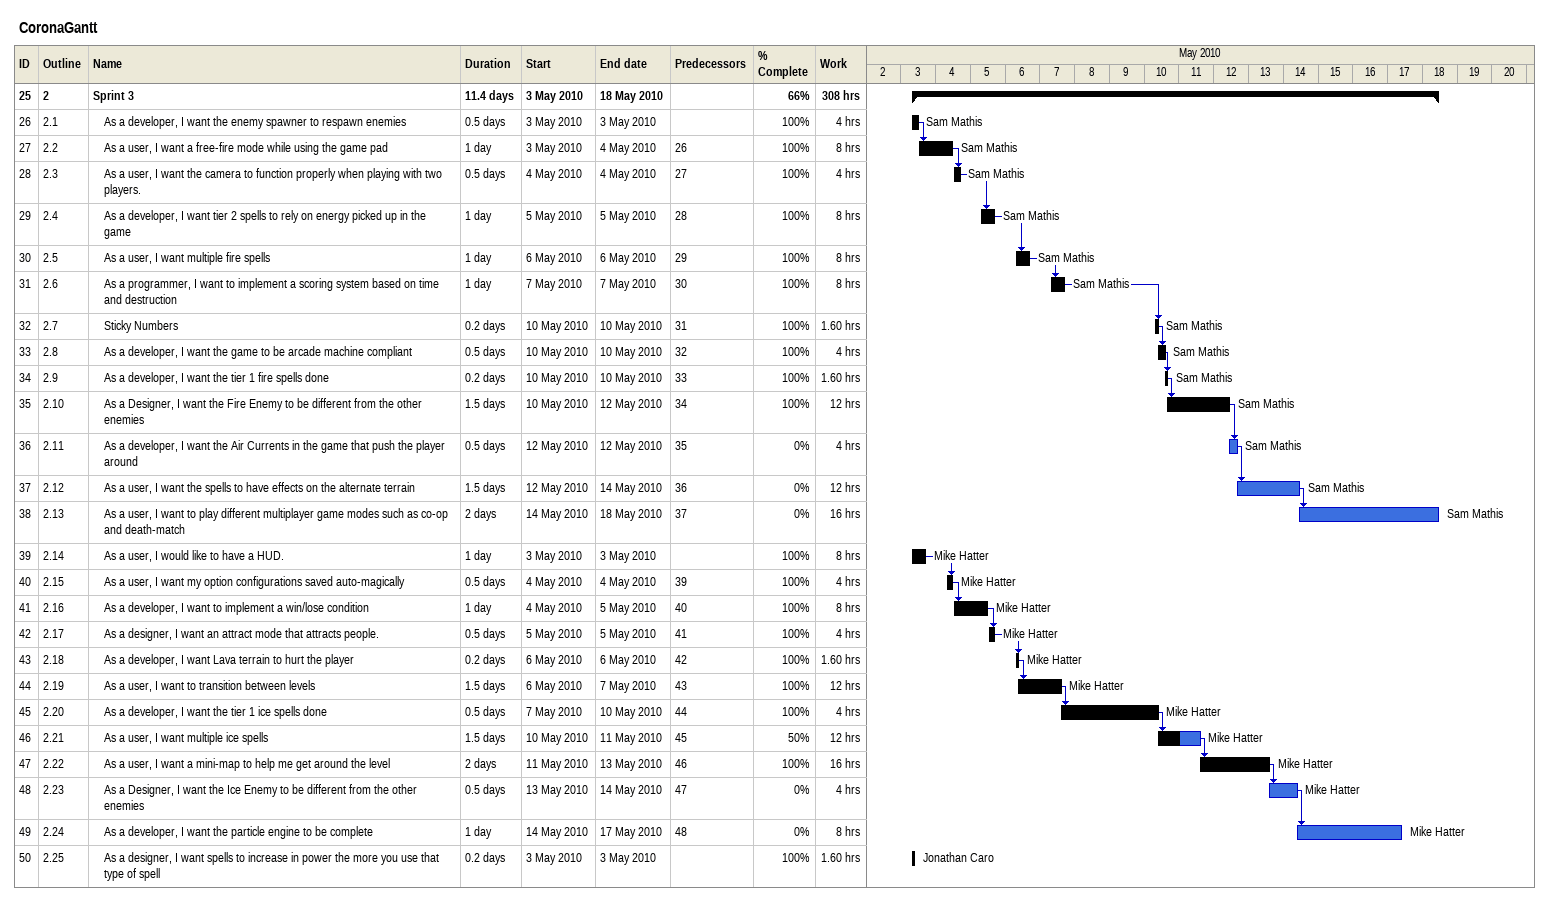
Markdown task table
CoronaGantt

| ID | WBS | Task | Duration | Start | Finish | Predecessors | Resources | % complete | Work (h) |
|---|---|---|---|---|---|---|---|---|---|
| 25 | 2 | **Sprint 3** | 11.4d | 2010-05-03 | 2010-05-18 |  |  | 66 | 308 |
| 26 | 2.1 | As a developer, I want the enemy spawner to respawn enemies | 0.5d | 2010-05-03 | 2010-05-03 |  | Sam Mathis | 100 | 4 |
| 27 | 2.2 | As a user, I want a free-fire mode while using the game pad | 1d | 2010-05-03 | 2010-05-04 | 26 | Sam Mathis | 100 | 8 |
| 28 | 2.3 | As a user, I want the camera to function properly when playing with two players. | 0.5d | 2010-05-04 | 2010-05-04 | 27 | Sam Mathis | 100 | 4 |
| 29 | 2.4 | As a developer, I want tier 2 spells to rely on energy picked up in the game | 1d | 2010-05-05 | 2010-05-05 | 28 | Sam Mathis | 100 | 8 |
| 30 | 2.5 | As a user, I want multiple fire spells | 1d | 2010-05-06 | 2010-05-06 | 29 | Sam Mathis | 100 | 8 |
| 31 | 2.6 | As a programmer, I want to implement a scoring system based on time and destruction | 1d | 2010-05-07 | 2010-05-07 | 30 | Sam Mathis | 100 | 8 |
| 32 | 2.7 | Sticky Numbers | 0.2d | 2010-05-10 | 2010-05-10 | 31 | Sam Mathis | 100 | 1.60 |
| 33 | 2.8 | As a developer, I want the game to be arcade machine compliant | 0.5d | 2010-05-10 | 2010-05-10 | 32 | Sam Mathis | 100 | 4 |
| 34 | 2.9 | As a developer, I want the tier 1 fire spells done | 0.2d | 2010-05-10 | 2010-05-10 | 33 | Sam Mathis | 100 | 1.60 |
| 35 | 2.10 | As a Designer, I want the Fire Enemy to be different from the other enemies | 1.5d | 2010-05-10 | 2010-05-12 | 34 | Sam Mathis | 100 | 12 |
| 36 | 2.11 | As a developer, I want the Air Currents in the game that push the player around | 0.5d | 2010-05-12 | 2010-05-12 | 35 | Sam Mathis | 0 | 4 |
| 37 | 2.12 | As a user, I want the spells to have effects on the alternate terrain | 1.5d | 2010-05-12 | 2010-05-14 | 36 | Sam Mathis | 0 | 12 |
| 38 | 2.13 | As a user, I want to play different multiplayer game modes such as co-op and death-match | 2d | 2010-05-14 | 2010-05-18 | 37 | Sam Mathis | 0 | 16 |
| 39 | 2.14 | As a user, I would like to have a HUD. | 1d | 2010-05-03 | 2010-05-03 |  | Mike Hatter | 100 | 8 |
| 40 | 2.15 | As a user, I want my option configurations saved auto-magically | 0.5d | 2010-05-04 | 2010-05-04 | 39 | Mike Hatter | 100 | 4 |
| 41 | 2.16 | As a developer, I want to implement a win/lose condition | 1d | 2010-05-04 | 2010-05-05 | 40 | Mike Hatter | 100 | 8 |
| 42 | 2.17 | As a designer, I want an attract mode that attracts people. | 0.5d | 2010-05-05 | 2010-05-05 | 41 | Mike Hatter | 100 | 4 |
| 43 | 2.18 | As a developer, I want Lava terrain to hurt the player | 0.2d | 2010-05-06 | 2010-05-06 | 42 | Mike Hatter | 100 | 1.60 |
| 44 | 2.19 | As a user, I want to transition between levels | 1.5d | 2010-05-06 | 2010-05-07 | 43 | Mike Hatter | 100 | 12 |
| 45 | 2.20 | As a developer, I want the tier 1 ice spells done | 0.5d | 2010-05-07 | 2010-05-10 | 44 | Mike Hatter | 100 | 4 |
| 46 | 2.21 | As a user, I want multiple ice spells | 1.5d | 2010-05-10 | 2010-05-11 | 45 | Mike Hatter | 50 | 12 |
| 47 | 2.22 | As a user, I want a mini-map to help me get around the level | 2d | 2010-05-11 | 2010-05-13 | 46 | Mike Hatter | 100 | 16 |
| 48 | 2.23 | As a Designer, I want the Ice Enemy to be different from the other enemies | 0.5d | 2010-05-13 | 2010-05-14 | 47 | Mike Hatter | 0 | 4 |
| 49 | 2.24 | As a developer, I want the particle engine to be complete | 1d | 2010-05-14 | 2010-05-17 | 48 | Mike Hatter | 0 | 8 |
| 50 | 2.25 | As a designer, I want spells to increase in power the more you use that type of spell | 0.2d | 2010-05-03 | 2010-05-03 |  | Jonathan Caro | 100 | 1.60 |
